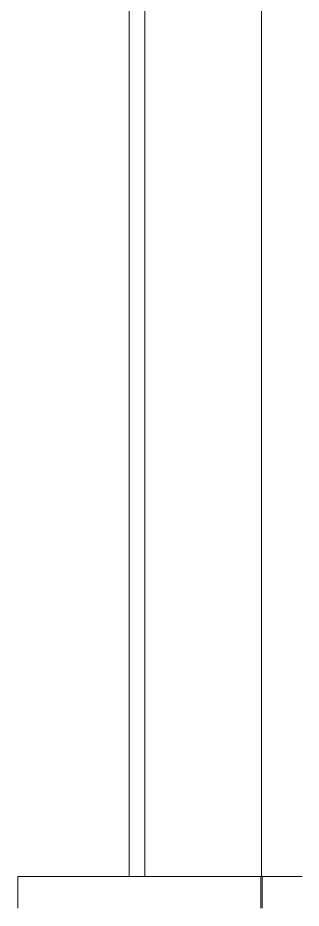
# Model space of a CAD drawing. Header units: inches. Extents: x -6 to 195, y -3 to 126.
# Drawn here: x 162.04 to 164.86, y 108.63 to 117.49 of the extents above; entities that cross this region are included whole.
import ezdxf

# ---------------------------------------------------------------- set-up
doc = ezdxf.new("R2010")
doc.units = ezdxf.units.IN
doc.layers.add('ZANO_R', color=7, linetype='Continuous', lineweight=0)

msp = doc.modelspace()

# ---------------------------------------------------------------- linework, layer by layer
at = {"layer": 'ZANO_R'}
for p, q in [((164.4654130557087, 124.4585283292449), (164.4654130557087, 108.9467133070225)), ((163.1479432528185, 108.9467133070225), (163.1479432528185, 123.277425662578)), ((163.3061078015717, 108.9467133070225), (163.3061078015717, 123.277425662578)), ((164.4638318383809, 108.9467133070225), (164.4638318383809, 123.277425662578)), ((162.0425018945398, 108.6317525959112), (162.0425018945398, 108.9467133070225)), ((162.0957430183194, 108.9467133070225), (162.0425025589939, 108.9467133070225)), ((162.0957430183194, 108.9467133070225), (163.6773885058524, 108.9467133070225)), ((163.6773885058524, 108.9467133070225), (164.2155539569035, 108.9467133070225)), ((164.2155539569035, 108.9467133070225), (164.4567163604056, 108.9467133070225)), ((164.4567163604056, 108.9467133070225), (164.4638318383809, 108.9467133070225)), ((164.4567163604056, 108.6317525959116), (164.4567163604056, 108.9467133070225)), ((164.4654130557087, 108.9467133070225), (164.4638318383809, 108.9467133070225)), ((164.4654130557087, 108.9467133070225), (164.472528533684, 108.9467133070225)), ((164.472528533684, 108.9467133070225), (164.472528533684, 108.6317525959116)), ((164.8682009827726, 108.9467133070225), (164.472528533684, 108.9467133070225))]:
    msp.add_line(p, q, dxfattribs=at)

doc.saveas('drawing.dxf')
